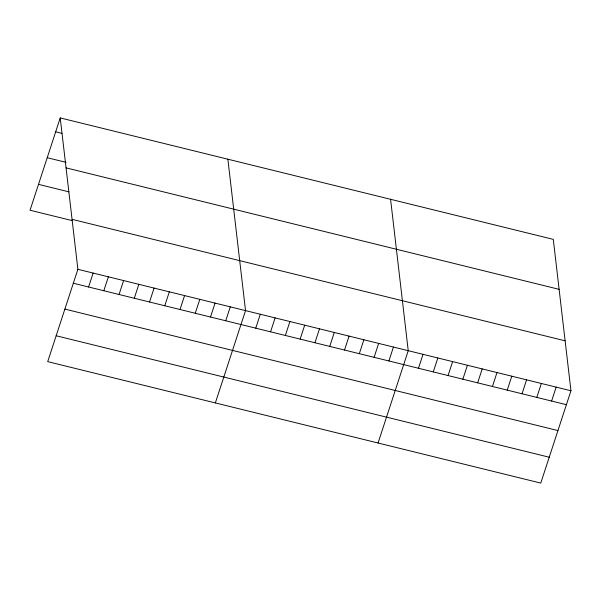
<?xml version="1.0" encoding="UTF-8"?>
<svg xmlns="http://www.w3.org/2000/svg" width="601" height="601" viewBox="0 0 601 601"><rect width="100%" height="100%" fill="white"/><g stroke="black" fill="none" stroke-linecap="round" stroke-linejoin="round"><path stroke-width="0.9" d="M60.228 117.909L77.89 269.308L47.712 361.629L540.772 483.091L570.95 390.77L553.288 239.371L60.228 117.909L30.05 210.23L72.188 220.605M88.58 286.985L93.132 273.057M103.815 290.734L108.368 276.813M119.058 294.49L123.611 280.569M134.301 298.246L138.846 284.326M149.536 302.002L154.089 288.074M164.779 305.751L169.332 291.831M180.022 309.507L184.567 295.587M195.257 313.264L199.81 299.343M210.5 317.02L215.053 303.099M225.736 320.776L230.288 306.848M215.353 402.925L245.531 310.604L227.869 159.205M255.771 328.169L260.323 314.248M270.563 331.812L275.115 317.891M285.355 335.456L289.907 321.535M300.147 339.107L304.699 325.179M314.939 342.75L319.492 328.822M329.731 346.394L334.284 332.466M344.523 350.037L349.076 336.117M359.315 353.681L363.868 339.76M374.107 357.325L378.653 343.404M388.9 360.968L393.445 347.047M378.067 443.012L408.237 350.691L390.575 199.292M418.484 368.255L423.029 354.335M433.276 371.899L437.821 357.978M448.068 375.542L452.613 361.622M462.86 379.186L467.405 365.265M477.645 382.829L482.197 368.909M492.437 386.473L496.989 372.552M507.229 390.117L511.782 376.196M522.021 393.768L526.574 379.84M536.813 397.411L541.366 383.483M551.605 401.055L556.158 387.127M55.675 131.829L61.948 133.377M47.216 157.702L66.042 162.338M66.057 167.867L559.118 289.336M38.509 184.357L68.987 191.862M72.06 219.342L565.12 340.812M77.89 269.308L570.95 390.77M73.337 283.229L566.397 404.698M64.885 309.102L557.946 430.571M56.171 335.756L549.231 457.226"/></g></svg>
